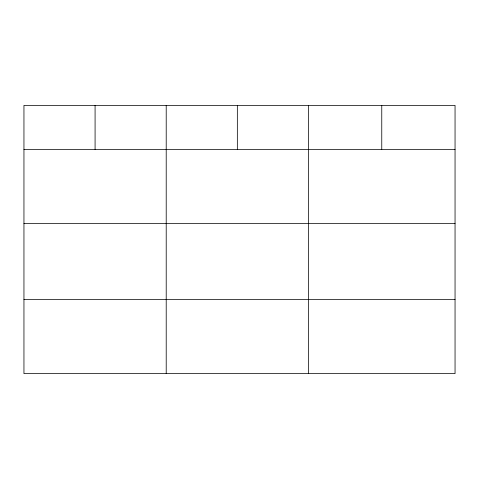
<?xml version="1.0" encoding="UTF-8"?>
<svg xmlns="http://www.w3.org/2000/svg" width="479" height="479" viewBox="0 0 479 479"><rect width="100%" height="100%" fill="white"/><g stroke="black" fill="none" stroke-linecap="round" stroke-linejoin="round"><path stroke-width="0.72" d="M455.05 223.394L455.05 105.386L23.95 105.386L23.95 373.614L455.05 373.614L455.05 223.394L23.95 223.394M23.95 149.406L455.05 149.406M23.95 299.626L455.05 299.626M381.763 105.386L381.763 149.406M308.476 105.386L308.476 373.614M237.344 105.386L237.344 149.406M166.213 105.386L166.213 373.614M95.082 105.386L95.082 149.406"/></g></svg>
